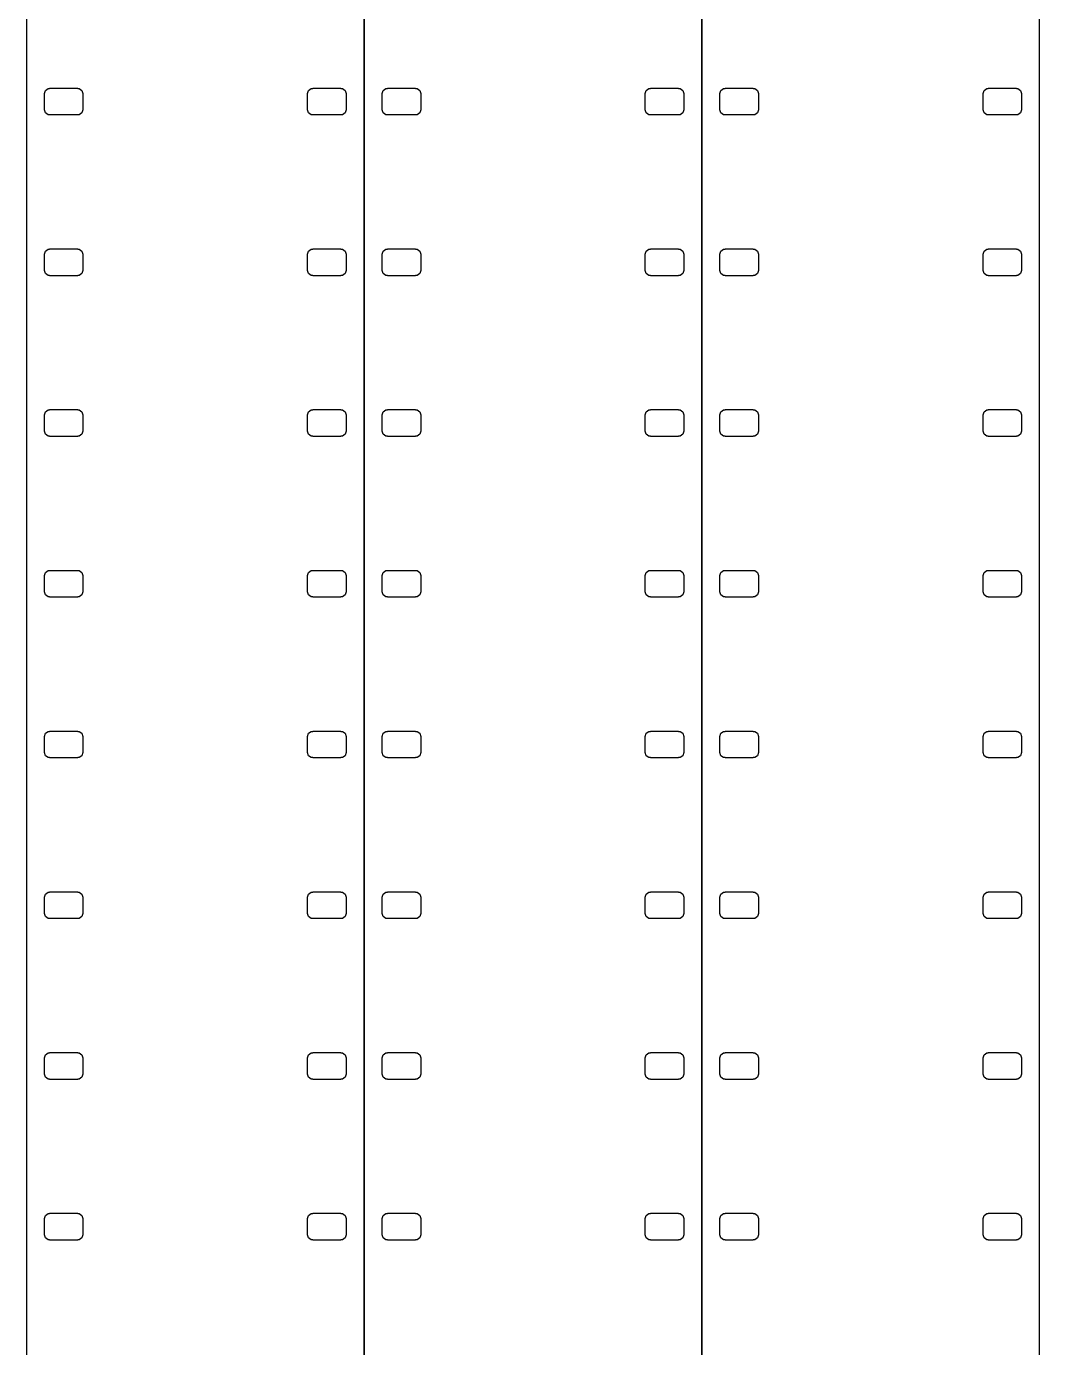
# Model space of a CAD drawing. Header units: metres. Extents: x -8 to 184, y -125 to 125.
# Drawn here: x -8 to 40, y -62.6 to 0 of the extents above; entities that cross this region are included whole.
import ezdxf

# ---------------------------------------------------------------- set-up
doc = ezdxf.new("R2010")
doc.units = ezdxf.units.M

msp = doc.modelspace()

# ---------------------------------------------------------------- linework, layer by layer
for p, q in [((-8, 125.482), (-8, -125.482)), ((8, -125.482), (8, 125.482)), ((8.00999, 125.482), (8.00999, -125.482)), ((24.01, -125.482), (24.01, 125.482)), ((24.02, 125.482), (24.02, -125.482)), ((40.02, -125.482), (40.02, 125.482)), ((-7.14999, -3.17749), (-7.10225, -3.03055)), ((-7.10225, -3.03055), (-6.97725, -2.93973)), ((-6.97725, -2.93973), (-6.89999, -2.93973)), ((-6.89999, -2.93973), (-6.89999, -2.92749)), ((-6.89999, -2.92749), (-5.571, -2.92749)), ((-5.571, -2.92749), (-5.571, -2.93973)), ((-5.571, -2.93973), (-5.49374, -2.93973)), ((-5.49374, -2.93973), (-5.36874, -3.03055)), ((-5.36874, -3.03055), (-5.321, -3.17749)), ((5.321, -3.17749), (5.36874, -3.03055)), ((5.36874, -3.03055), (5.49374, -2.93973)), ((5.49374, -2.93973), (5.571, -2.93973)), ((5.571, -2.93973), (5.571, -2.92749)), ((5.571, -2.92749), (6.89999, -2.92749)), ((6.89999, -2.92749), (6.89999, -2.93973)), ((6.89999, -2.93973), (6.97725, -2.93973)), ((6.97725, -2.93973), (7.10225, -3.03055)), ((7.10225, -3.03055), (7.14999, -3.17749)), ((8.86, -3.17749), (8.90775, -3.03055)), ((8.90775, -3.03055), (9.03275, -2.93973)), ((9.03275, -2.93973), (9.11, -2.93973)), ((9.11, -2.93973), (9.11, -2.92749)), ((9.11, -2.92749), (10.439, -2.92749)), ((10.439, -2.92749), (10.439, -2.93973)), ((10.439, -2.93973), (10.5163, -2.93973)), ((10.5163, -2.93973), (10.6413, -3.03055)), ((10.6413, -3.03055), (10.689, -3.17749)), ((21.331, -3.17749), (21.3787, -3.03055)), ((21.3787, -3.03055), (21.5037, -2.93973)), ((21.5037, -2.93973), (21.581, -2.93973)), ((21.581, -2.93973), (21.581, -2.92749)), ((21.581, -2.92749), (22.91, -2.92749)), ((22.91, -2.92749), (22.91, -2.93973)), ((22.91, -2.93973), (22.9872, -2.93973)), ((22.9872, -2.93973), (23.1122, -3.03055)), ((23.1122, -3.03055), (23.16, -3.17749)), ((24.87, -3.17749), (24.9177, -3.03055)), ((24.9177, -3.03055), (25.0427, -2.93973)), ((25.0427, -2.93973), (25.12, -2.93973)), ((25.12, -2.93973), (25.12, -2.92749)), ((25.12, -2.92749), (26.449, -2.92749)), ((26.449, -2.92749), (26.449, -2.93973)), ((26.449, -2.93973), (26.5262, -2.93973)), ((26.5262, -2.93973), (26.6512, -3.03055)), ((26.6512, -3.03055), (26.699, -3.17749)), ((37.341, -3.17749), (37.3887, -3.03055)), ((37.3887, -3.03055), (37.5137, -2.93973)), ((37.5137, -2.93973), (37.591, -2.93973)), ((37.591, -2.93973), (37.591, -2.92749)), ((37.591, -2.92749), (38.92, -2.92749)), ((38.92, -2.92749), (38.92, -2.93973)), ((38.92, -2.93973), (38.9973, -2.93973)), ((38.9973, -2.93973), (39.1223, -3.03055)), ((39.1223, -3.03055), (39.17, -3.17749)), ((-7.14999, -3.94749), (-7.14999, -3.17749)), ((-5.321, -3.17749), (-5.321, -3.94749)), ((5.321, -3.94749), (5.321, -3.17749)), ((7.14999, -3.17749), (7.14999, -3.94749)), ((8.86, -3.94749), (8.86, -3.17749)), ((10.689, -3.17749), (10.689, -3.94749)), ((21.331, -3.94749), (21.331, -3.17749)), ((23.16, -3.17749), (23.16, -3.94749)), ((24.87, -3.94749), (24.87, -3.17749)), ((26.699, -3.17749), (26.699, -3.94749)), ((37.341, -3.94749), (37.341, -3.17749)), ((39.17, -3.17749), (39.17, -3.94749)), ((-7.10225, -4.09444), (-7.14999, -3.94749)), ((-6.97725, -4.18526), (-7.10225, -4.09444)), ((-6.89999, -4.18526), (-6.97725, -4.18526)), ((-6.89999, -4.19749), (-6.89999, -4.18526)), ((-5.571, -4.19749), (-6.89999, -4.19749)), ((-5.571, -4.18526), (-5.571, -4.19749)), ((-5.49374, -4.18526), (-5.571, -4.18526)), ((-5.36874, -4.09444), (-5.49374, -4.18526)), ((-5.321, -3.94749), (-5.36874, -4.09444)), ((5.36874, -4.09444), (5.321, -3.94749)), ((5.49374, -4.18526), (5.36874, -4.09444)), ((5.571, -4.18526), (5.49374, -4.18526)), ((5.571, -4.19749), (5.571, -4.18526)), ((6.89999, -4.19749), (5.571, -4.19749)), ((6.97725, -4.18526), (6.89999, -4.18526)), ((6.89999, -4.18526), (6.89999, -4.19749)), ((7.10225, -4.09444), (6.97725, -4.18526)), ((7.14999, -3.94749), (7.10225, -4.09444)), ((8.90775, -4.09444), (8.86, -3.94749)), ((9.03275, -4.18526), (8.90775, -4.09444)), ((9.11, -4.18526), (9.03275, -4.18526)), ((9.11, -4.19749), (9.11, -4.18526)), ((10.439, -4.19749), (9.11, -4.19749)), ((10.5163, -4.18526), (10.439, -4.18526)), ((10.439, -4.18526), (10.439, -4.19749)), ((10.6413, -4.09444), (10.5163, -4.18526)), ((10.689, -3.94749), (10.6413, -4.09444)), ((21.3787, -4.09444), (21.331, -3.94749)), ((21.5037, -4.18526), (21.3787, -4.09444)), ((21.581, -4.18526), (21.5037, -4.18526)), ((21.581, -4.19749), (21.581, -4.18526)), ((22.91, -4.19749), (21.581, -4.19749)), ((22.9872, -4.18526), (22.91, -4.18526)), ((22.91, -4.18526), (22.91, -4.19749)), ((23.1122, -4.09444), (22.9872, -4.18526)), ((23.16, -3.94749), (23.1122, -4.09444)), ((24.9177, -4.09444), (24.87, -3.94749)), ((25.0427, -4.18526), (24.9177, -4.09444)), ((25.12, -4.18526), (25.0427, -4.18526)), ((25.12, -4.19749), (25.12, -4.18526)), ((26.449, -4.19749), (25.12, -4.19749)), ((26.5262, -4.18526), (26.449, -4.18526)), ((26.449, -4.18526), (26.449, -4.19749)), ((26.6512, -4.09444), (26.5262, -4.18526)), ((26.699, -3.94749), (26.6512, -4.09444)), ((37.3887, -4.09444), (37.341, -3.94749)), ((37.5137, -4.18526), (37.3887, -4.09444)), ((37.591, -4.18526), (37.5137, -4.18526)), ((37.591, -4.19749), (37.591, -4.18526)), ((38.92, -4.19749), (37.591, -4.19749)), ((38.9973, -4.18526), (38.92, -4.18526)), ((38.92, -4.18526), (38.92, -4.19749)), ((39.1223, -4.09444), (38.9973, -4.18526)), ((39.17, -3.94749), (39.1223, -4.09444)), ((-7.10225, -10.6505), (-6.97725, -10.5597)), ((-6.97725, -10.5597), (-6.89999, -10.5597)), ((-6.89999, -10.5597), (-6.89999, -10.5475)), ((-6.89999, -10.5475), (-5.571, -10.5475)), ((-5.571, -10.5475), (-5.571, -10.5597)), ((-5.571, -10.5597), (-5.49374, -10.5597)), ((-5.49374, -10.5597), (-5.36874, -10.6505)), ((5.36874, -10.6505), (5.49374, -10.5597)), ((5.49374, -10.5597), (5.571, -10.5597)), ((5.571, -10.5597), (5.571, -10.5475)), ((5.571, -10.5475), (6.89999, -10.5475)), ((6.89999, -10.5475), (6.89999, -10.5597)), ((6.89999, -10.5597), (6.97725, -10.5597)), ((6.97725, -10.5597), (7.10225, -10.6505)), ((8.90775, -10.6505), (9.03275, -10.5597)), ((9.03275, -10.5597), (9.11, -10.5597)), ((9.11, -10.5597), (9.11, -10.5475)), ((9.11, -10.5475), (10.439, -10.5475)), ((10.439, -10.5475), (10.439, -10.5597)), ((10.439, -10.5597), (10.5163, -10.5597)), ((10.5163, -10.5597), (10.6413, -10.6505)), ((21.3787, -10.6505), (21.5037, -10.5597)), ((21.5037, -10.5597), (21.581, -10.5597)), ((21.581, -10.5597), (21.581, -10.5475)), ((21.581, -10.5475), (22.91, -10.5475)), ((22.91, -10.5475), (22.91, -10.5597)), ((22.91, -10.5597), (22.9872, -10.5597)), ((22.9872, -10.5597), (23.1122, -10.6505)), ((24.9177, -10.6505), (25.0427, -10.5597)), ((25.0427, -10.5597), (25.12, -10.5597)), ((25.12, -10.5597), (25.12, -10.5475)), ((25.12, -10.5475), (26.449, -10.5475)), ((26.449, -10.5475), (26.449, -10.5597)), ((26.449, -10.5597), (26.5262, -10.5597)), ((26.5262, -10.5597), (26.6512, -10.6505)), ((37.3887, -10.6505), (37.5137, -10.5597)), ((37.5137, -10.5597), (37.591, -10.5597)), ((37.591, -10.5597), (37.591, -10.5475)), ((37.591, -10.5475), (38.92, -10.5475)), ((38.92, -10.5475), (38.92, -10.5597)), ((38.92, -10.5597), (38.9973, -10.5597)), ((38.9973, -10.5597), (39.1223, -10.6505)), ((-7.14999, -10.7975), (-7.10225, -10.6505)), ((-7.14999, -11.5675), (-7.14999, -10.7975)), ((-5.36874, -10.6505), (-5.321, -10.7975)), ((-5.321, -10.7975), (-5.321, -11.5675)), ((5.321, -10.7975), (5.36874, -10.6505)), ((5.321, -11.5675), (5.321, -10.7975)), ((7.10225, -10.6505), (7.14999, -10.7975)), ((7.14999, -10.7975), (7.14999, -11.5675)), ((8.86, -10.7975), (8.90775, -10.6505)), ((8.86, -11.5675), (8.86, -10.7975)), ((10.6413, -10.6505), (10.689, -10.7975)), ((10.689, -10.7975), (10.689, -11.5675)), ((21.331, -10.7975), (21.3787, -10.6505)), ((21.331, -11.5675), (21.331, -10.7975)), ((23.1122, -10.6505), (23.16, -10.7975)), ((23.16, -10.7975), (23.16, -11.5675)), ((24.87, -10.7975), (24.9177, -10.6505)), ((24.87, -11.5675), (24.87, -10.7975)), ((26.6512, -10.6505), (26.699, -10.7975)), ((26.699, -10.7975), (26.699, -11.5675)), ((37.341, -10.7975), (37.3887, -10.6505)), ((37.341, -11.5675), (37.341, -10.7975)), ((39.1223, -10.6505), (39.17, -10.7975)), ((39.17, -10.7975), (39.17, -11.5675)), ((-7.10225, -11.7144), (-7.14999, -11.5675)), ((-6.97725, -11.8053), (-7.10225, -11.7144)), ((-6.89999, -11.8053), (-6.97725, -11.8053)), ((-6.89999, -11.8175), (-6.89999, -11.8053)), ((-5.571, -11.8175), (-6.89999, -11.8175)), ((-5.571, -11.8053), (-5.571, -11.8175)), ((-5.49374, -11.8053), (-5.571, -11.8053)), ((-5.36874, -11.7144), (-5.49374, -11.8053)), ((-5.321, -11.5675), (-5.36874, -11.7144)), ((5.36874, -11.7144), (5.321, -11.5675)), ((5.49374, -11.8053), (5.36874, -11.7144)), ((5.571, -11.8053), (5.49374, -11.8053)), ((5.571, -11.8175), (5.571, -11.8053)), ((6.89999, -11.8175), (5.571, -11.8175)), ((6.97725, -11.8053), (6.89999, -11.8053)), ((6.89999, -11.8053), (6.89999, -11.8175)), ((7.10225, -11.7144), (6.97725, -11.8053)), ((7.14999, -11.5675), (7.10225, -11.7144)), ((8.90775, -11.7144), (8.86, -11.5675)), ((9.03275, -11.8053), (8.90775, -11.7144)), ((9.11, -11.8053), (9.03275, -11.8053)), ((9.11, -11.8175), (9.11, -11.8053)), ((10.439, -11.8175), (9.11, -11.8175)), ((10.5163, -11.8053), (10.439, -11.8053)), ((10.439, -11.8053), (10.439, -11.8175)), ((10.6413, -11.7144), (10.5163, -11.8053)), ((10.689, -11.5675), (10.6413, -11.7144)), ((21.3787, -11.7144), (21.331, -11.5675)), ((21.5037, -11.8053), (21.3787, -11.7144)), ((21.581, -11.8053), (21.5037, -11.8053)), ((21.581, -11.8175), (21.581, -11.8053)), ((22.91, -11.8175), (21.581, -11.8175)), ((22.9872, -11.8053), (22.91, -11.8053)), ((22.91, -11.8053), (22.91, -11.8175)), ((23.1122, -11.7144), (22.9872, -11.8053)), ((23.16, -11.5675), (23.1122, -11.7144)), ((24.9177, -11.7144), (24.87, -11.5675)), ((25.0427, -11.8053), (24.9177, -11.7144)), ((25.12, -11.8053), (25.0427, -11.8053)), ((25.12, -11.8175), (25.12, -11.8053)), ((26.449, -11.8175), (25.12, -11.8175)), ((26.5262, -11.8053), (26.449, -11.8053)), ((26.449, -11.8053), (26.449, -11.8175)), ((26.6512, -11.7144), (26.5262, -11.8053)), ((26.699, -11.5675), (26.6512, -11.7144)), ((37.3887, -11.7144), (37.341, -11.5675)), ((37.5137, -11.8053), (37.3887, -11.7144)), ((37.591, -11.8053), (37.5137, -11.8053)), ((37.591, -11.8175), (37.591, -11.8053)), ((38.92, -11.8175), (37.591, -11.8175)), ((38.9973, -11.8053), (38.92, -11.8053)), ((38.92, -11.8053), (38.92, -11.8175)), ((39.1223, -11.7144), (38.9973, -11.8053)), ((39.17, -11.5675), (39.1223, -11.7144)), ((-7.14999, -18.4175), (-7.10225, -18.2706)), ((-7.14999, -19.1875), (-7.14999, -18.4175)), ((-7.10225, -18.2706), (-6.97725, -18.1797)), ((-6.97725, -18.1797), (-6.89999, -18.1797)), ((-6.89999, -18.1797), (-6.89999, -18.1675)), ((-6.89999, -18.1675), (-5.571, -18.1675)), ((-5.571, -18.1675), (-5.571, -18.1797)), ((-5.571, -18.1797), (-5.49374, -18.1797)), ((-5.49374, -18.1797), (-5.36874, -18.2706)), ((-5.36874, -18.2706), (-5.321, -18.4175)), ((-5.321, -18.4175), (-5.321, -19.1875)), ((5.321, -18.4175), (5.36874, -18.2706)), ((5.321, -19.1875), (5.321, -18.4175)), ((5.36874, -18.2706), (5.49374, -18.1797)), ((5.49374, -18.1797), (5.571, -18.1797)), ((5.571, -18.1797), (5.571, -18.1675)), ((5.571, -18.1675), (6.89999, -18.1675)), ((6.89999, -18.1675), (6.89999, -18.1797)), ((6.89999, -18.1797), (6.97725, -18.1797)), ((6.97725, -18.1797), (7.10225, -18.2706)), ((7.10225, -18.2706), (7.14999, -18.4175)), ((7.14999, -18.4175), (7.14999, -19.1875)), ((8.86, -18.4175), (8.90775, -18.2706)), ((8.86, -19.1875), (8.86, -18.4175)), ((8.90775, -18.2706), (9.03275, -18.1797)), ((9.03275, -18.1797), (9.11, -18.1797)), ((9.11, -18.1797), (9.11, -18.1675)), ((9.11, -18.1675), (10.439, -18.1675)), ((10.439, -18.1675), (10.439, -18.1797)), ((10.439, -18.1797), (10.5163, -18.1797)), ((10.5163, -18.1797), (10.6413, -18.2706)), ((10.6413, -18.2706), (10.689, -18.4175)), ((10.689, -18.4175), (10.689, -19.1875)), ((21.331, -18.4175), (21.3787, -18.2706)), ((21.331, -19.1875), (21.331, -18.4175)), ((21.3787, -18.2706), (21.5037, -18.1797)), ((21.5037, -18.1797), (21.581, -18.1797)), ((21.581, -18.1797), (21.581, -18.1675)), ((21.581, -18.1675), (22.91, -18.1675)), ((22.91, -18.1675), (22.91, -18.1797)), ((22.91, -18.1797), (22.9872, -18.1797)), ((22.9872, -18.1797), (23.1122, -18.2706)), ((23.1122, -18.2706), (23.16, -18.4175)), ((23.16, -18.4175), (23.16, -19.1875)), ((24.87, -18.4175), (24.9177, -18.2706)), ((24.87, -19.1875), (24.87, -18.4175)), ((24.9177, -18.2706), (25.0427, -18.1797)), ((25.0427, -18.1797), (25.12, -18.1797)), ((25.12, -18.1797), (25.12, -18.1675)), ((25.12, -18.1675), (26.449, -18.1675)), ((26.449, -18.1675), (26.449, -18.1797)), ((26.449, -18.1797), (26.5262, -18.1797)), ((26.5262, -18.1797), (26.6512, -18.2706)), ((26.6512, -18.2706), (26.699, -18.4175)), ((26.699, -18.4175), (26.699, -19.1875)), ((37.341, -18.4175), (37.3887, -18.2706)), ((37.341, -19.1875), (37.341, -18.4175)), ((37.3887, -18.2706), (37.5137, -18.1797)), ((37.5137, -18.1797), (37.591, -18.1797)), ((37.591, -18.1797), (37.591, -18.1675)), ((37.591, -18.1675), (38.92, -18.1675)), ((38.92, -18.1675), (38.92, -18.1797)), ((38.92, -18.1797), (38.9973, -18.1797)), ((38.9973, -18.1797), (39.1223, -18.2706)), ((39.1223, -18.2706), (39.17, -18.4175)), ((39.17, -18.4175), (39.17, -19.1875)), ((-7.10225, -19.3344), (-7.14999, -19.1875)), ((-6.97725, -19.4253), (-7.10225, -19.3344)), ((-5.36874, -19.3344), (-5.49374, -19.4253)), ((-5.321, -19.1875), (-5.36874, -19.3344)), ((5.36874, -19.3344), (5.321, -19.1875)), ((5.49374, -19.4253), (5.36874, -19.3344)), ((7.10225, -19.3344), (6.97725, -19.4253)), ((7.14999, -19.1875), (7.10225, -19.3344)), ((8.90775, -19.3344), (8.86, -19.1875)), ((9.03275, -19.4253), (8.90775, -19.3344)), ((10.6413, -19.3344), (10.5163, -19.4253)), ((10.689, -19.1875), (10.6413, -19.3344)), ((21.3787, -19.3344), (21.331, -19.1875)), ((21.5037, -19.4253), (21.3787, -19.3344)), ((23.1122, -19.3344), (22.9872, -19.4253)), ((23.16, -19.1875), (23.1122, -19.3344)), ((24.9177, -19.3344), (24.87, -19.1875)), ((25.0427, -19.4253), (24.9177, -19.3344)), ((26.6512, -19.3344), (26.5262, -19.4253)), ((26.699, -19.1875), (26.6512, -19.3344)), ((37.3887, -19.3344), (37.341, -19.1875)), ((37.5137, -19.4253), (37.3887, -19.3344)), ((39.1223, -19.3344), (38.9973, -19.4253)), ((39.17, -19.1875), (39.1223, -19.3344)), ((-6.89999, -19.4253), (-6.97725, -19.4253)), ((-6.89999, -19.4375), (-6.89999, -19.4253)), ((-5.571, -19.4375), (-6.89999, -19.4375)), ((-5.49374, -19.4253), (-5.571, -19.4253)), ((-5.571, -19.4253), (-5.571, -19.4375)), ((5.571, -19.4253), (5.49374, -19.4253)), ((5.571, -19.4375), (5.571, -19.4253)), ((6.89999, -19.4375), (5.571, -19.4375)), ((6.97725, -19.4253), (6.89999, -19.4253)), ((6.89999, -19.4253), (6.89999, -19.4375)), ((9.11, -19.4253), (9.03275, -19.4253)), ((9.11, -19.4375), (9.11, -19.4253)), ((10.439, -19.4375), (9.11, -19.4375)), ((10.5163, -19.4253), (10.439, -19.4253)), ((10.439, -19.4253), (10.439, -19.4375)), ((21.581, -19.4253), (21.5037, -19.4253)), ((21.581, -19.4375), (21.581, -19.4253)), ((22.91, -19.4375), (21.581, -19.4375)), ((22.9872, -19.4253), (22.91, -19.4253)), ((22.91, -19.4253), (22.91, -19.4375)), ((25.12, -19.4253), (25.0427, -19.4253)), ((25.12, -19.4375), (25.12, -19.4253)), ((26.449, -19.4375), (25.12, -19.4375)), ((26.5262, -19.4253), (26.449, -19.4253)), ((26.449, -19.4253), (26.449, -19.4375)), ((37.591, -19.4253), (37.5137, -19.4253)), ((37.591, -19.4375), (37.591, -19.4253)), ((38.92, -19.4375), (37.591, -19.4375)), ((38.9973, -19.4253), (38.92, -19.4253)), ((38.92, -19.4253), (38.92, -19.4375)), ((-7.14999, -26.0375), (-7.10225, -25.8905)), ((-7.14999, -26.8075), (-7.14999, -26.0375)), ((-7.10225, -25.8905), (-6.97725, -25.7997)), ((-6.97725, -25.7997), (-6.89999, -25.7997)), ((-6.89999, -25.7997), (-6.89999, -25.7875)), ((-6.89999, -25.7875), (-5.571, -25.7875)), ((-5.571, -25.7875), (-5.571, -25.7997)), ((-5.571, -25.7997), (-5.49374, -25.7997)), ((-5.49374, -25.7997), (-5.36874, -25.8905)), ((-5.36874, -25.8905), (-5.321, -26.0375)), ((-5.321, -26.0375), (-5.321, -26.8075)), ((5.321, -26.0375), (5.36874, -25.8905)), ((5.321, -26.8075), (5.321, -26.0375)), ((5.36874, -25.8905), (5.49374, -25.7997)), ((5.49374, -25.7997), (5.571, -25.7997)), ((5.571, -25.7997), (5.571, -25.7875)), ((5.571, -25.7875), (6.89999, -25.7875)), ((6.89999, -25.7875), (6.89999, -25.7997)), ((6.89999, -25.7997), (6.97725, -25.7997)), ((6.97725, -25.7997), (7.10225, -25.8905)), ((7.10225, -25.8905), (7.14999, -26.0375)), ((7.14999, -26.0375), (7.14999, -26.8075)), ((8.86, -26.0375), (8.90775, -25.8905)), ((8.86, -26.8075), (8.86, -26.0375)), ((8.90775, -25.8905), (9.03275, -25.7997)), ((9.03275, -25.7997), (9.11, -25.7997)), ((9.11, -25.7997), (9.11, -25.7875)), ((9.11, -25.7875), (10.439, -25.7875)), ((10.439, -25.7875), (10.439, -25.7997)), ((10.439, -25.7997), (10.5163, -25.7997)), ((10.5163, -25.7997), (10.6413, -25.8905)), ((10.6413, -25.8905), (10.689, -26.0375)), ((10.689, -26.0375), (10.689, -26.8075)), ((21.331, -26.0375), (21.3787, -25.8905)), ((21.331, -26.8075), (21.331, -26.0375)), ((21.3787, -25.8905), (21.5037, -25.7997)), ((21.5037, -25.7997), (21.581, -25.7997)), ((21.581, -25.7997), (21.581, -25.7875)), ((21.581, -25.7875), (22.91, -25.7875)), ((22.91, -25.7875), (22.91, -25.7997)), ((22.91, -25.7997), (22.9872, -25.7997)), ((22.9872, -25.7997), (23.1122, -25.8905)), ((23.1122, -25.8905), (23.16, -26.0375)), ((23.16, -26.0375), (23.16, -26.8075)), ((24.87, -26.0375), (24.9177, -25.8905)), ((24.87, -26.8075), (24.87, -26.0375)), ((24.9177, -25.8905), (25.0427, -25.7997)), ((25.0427, -25.7997), (25.12, -25.7997)), ((25.12, -25.7997), (25.12, -25.7875)), ((25.12, -25.7875), (26.449, -25.7875)), ((26.449, -25.7875), (26.449, -25.7997)), ((26.449, -25.7997), (26.5262, -25.7997)), ((26.5262, -25.7997), (26.6512, -25.8905)), ((26.6512, -25.8905), (26.699, -26.0375)), ((26.699, -26.0375), (26.699, -26.8075)), ((37.341, -26.0375), (37.3887, -25.8905)), ((37.341, -26.8075), (37.341, -26.0375)), ((37.3887, -25.8905), (37.5137, -25.7997)), ((37.5137, -25.7997), (37.591, -25.7997)), ((37.591, -25.7997), (37.591, -25.7875)), ((37.591, -25.7875), (38.92, -25.7875)), ((38.92, -25.7875), (38.92, -25.7997)), ((38.92, -25.7997), (38.9973, -25.7997)), ((38.9973, -25.7997), (39.1223, -25.8905)), ((39.1223, -25.8905), (39.17, -26.0375)), ((39.17, -26.0375), (39.17, -26.8075)), ((-7.10225, -26.9544), (-7.14999, -26.8075)), ((-5.321, -26.8075), (-5.36874, -26.9544)), ((5.36874, -26.9544), (5.321, -26.8075)), ((7.14999, -26.8075), (7.10225, -26.9544)), ((8.90775, -26.9544), (8.86, -26.8075)), ((10.689, -26.8075), (10.6413, -26.9544)), ((21.3787, -26.9544), (21.331, -26.8075)), ((23.16, -26.8075), (23.1122, -26.9544)), ((24.9177, -26.9544), (24.87, -26.8075)), ((26.699, -26.8075), (26.6512, -26.9544)), ((37.3887, -26.9544), (37.341, -26.8075)), ((39.17, -26.8075), (39.1223, -26.9544)), ((-6.97725, -27.0453), (-7.10225, -26.9544)), ((-6.89999, -27.0453), (-6.97725, -27.0453)), ((-6.89999, -27.0575), (-6.89999, -27.0453)), ((-5.571, -27.0575), (-6.89999, -27.0575)), ((-5.49374, -27.0453), (-5.571, -27.0453)), ((-5.571, -27.0453), (-5.571, -27.0575)), ((-5.36874, -26.9544), (-5.49374, -27.0453)), ((5.49374, -27.0453), (5.36874, -26.9544)), ((5.571, -27.0453), (5.49374, -27.0453)), ((5.571, -27.0575), (5.571, -27.0453)), ((6.89999, -27.0575), (5.571, -27.0575)), ((6.97725, -27.0453), (6.89999, -27.0453)), ((6.89999, -27.0453), (6.89999, -27.0575)), ((7.10225, -26.9544), (6.97725, -27.0453)), ((9.03275, -27.0453), (8.90775, -26.9544)), ((9.11, -27.0453), (9.03275, -27.0453)), ((9.11, -27.0575), (9.11, -27.0453)), ((10.439, -27.0575), (9.11, -27.0575)), ((10.5163, -27.0453), (10.439, -27.0453)), ((10.439, -27.0453), (10.439, -27.0575)), ((10.6413, -26.9544), (10.5163, -27.0453)), ((21.5037, -27.0453), (21.3787, -26.9544)), ((21.581, -27.0453), (21.5037, -27.0453)), ((21.581, -27.0575), (21.581, -27.0453)), ((22.91, -27.0575), (21.581, -27.0575)), ((22.9872, -27.0453), (22.91, -27.0453)), ((22.91, -27.0453), (22.91, -27.0575)), ((23.1122, -26.9544), (22.9872, -27.0453)), ((25.0427, -27.0453), (24.9177, -26.9544)), ((25.12, -27.0453), (25.0427, -27.0453)), ((25.12, -27.0575), (25.12, -27.0453)), ((26.449, -27.0575), (25.12, -27.0575)), ((26.5262, -27.0453), (26.449, -27.0453)), ((26.449, -27.0453), (26.449, -27.0575)), ((26.6512, -26.9544), (26.5262, -27.0453)), ((37.5137, -27.0453), (37.3887, -26.9544)), ((37.591, -27.0453), (37.5137, -27.0453)), ((37.591, -27.0575), (37.591, -27.0453)), ((38.92, -27.0575), (37.591, -27.0575)), ((38.9973, -27.0453), (38.92, -27.0453)), ((38.92, -27.0453), (38.92, -27.0575)), ((39.1223, -26.9544), (38.9973, -27.0453)), ((-7.14999, -33.6575), (-7.10225, -33.5105)), ((-7.14999, -34.4275), (-7.14999, -33.6575)), ((-7.10225, -33.5105), (-6.97725, -33.4197)), ((-6.97725, -33.4197), (-6.89999, -33.4197)), ((-6.89999, -33.4197), (-6.89999, -33.4075)), ((-6.89999, -33.4075), (-5.571, -33.4075)), ((-5.571, -33.4075), (-5.571, -33.4197)), ((-5.571, -33.4197), (-5.49374, -33.4197)), ((-5.49374, -33.4197), (-5.36874, -33.5105)), ((-5.36874, -33.5105), (-5.321, -33.6575)), ((-5.321, -33.6575), (-5.321, -34.4275)), ((5.321, -33.6575), (5.36874, -33.5105)), ((5.321, -34.4275), (5.321, -33.6575)), ((5.36874, -33.5105), (5.49374, -33.4197)), ((5.49374, -33.4197), (5.571, -33.4197)), ((5.571, -33.4197), (5.571, -33.4075)), ((5.571, -33.4075), (6.89999, -33.4075)), ((6.89999, -33.4075), (6.89999, -33.4197)), ((6.89999, -33.4197), (6.97725, -33.4197)), ((6.97725, -33.4197), (7.10225, -33.5105)), ((7.10225, -33.5105), (7.14999, -33.6575)), ((7.14999, -33.6575), (7.14999, -34.4275)), ((8.86, -33.6575), (8.90775, -33.5105)), ((8.86, -34.4275), (8.86, -33.6575)), ((8.90775, -33.5105), (9.03275, -33.4197)), ((9.03275, -33.4197), (9.11, -33.4197)), ((9.11, -33.4197), (9.11, -33.4075)), ((9.11, -33.4075), (10.439, -33.4075)), ((10.439, -33.4075), (10.439, -33.4197)), ((10.439, -33.4197), (10.5163, -33.4197)), ((10.5163, -33.4197), (10.6413, -33.5105)), ((10.6413, -33.5105), (10.689, -33.6575)), ((10.689, -33.6575), (10.689, -34.4275)), ((21.331, -33.6575), (21.3787, -33.5105)), ((21.331, -34.4275), (21.331, -33.6575)), ((21.3787, -33.5105), (21.5037, -33.4197)), ((21.5037, -33.4197), (21.581, -33.4197)), ((21.581, -33.4197), (21.581, -33.4075)), ((21.581, -33.4075), (22.91, -33.4075)), ((22.91, -33.4075), (22.91, -33.4197)), ((22.91, -33.4197), (22.9872, -33.4197)), ((22.9872, -33.4197), (23.1122, -33.5105)), ((23.1122, -33.5105), (23.16, -33.6575)), ((23.16, -33.6575), (23.16, -34.4275)), ((24.87, -33.6575), (24.9177, -33.5105)), ((24.87, -34.4275), (24.87, -33.6575)), ((24.9177, -33.5105), (25.0427, -33.4197)), ((25.0427, -33.4197), (25.12, -33.4197)), ((25.12, -33.4197), (25.12, -33.4075)), ((25.12, -33.4075), (26.449, -33.4075)), ((26.449, -33.4075), (26.449, -33.4197)), ((26.449, -33.4197), (26.5262, -33.4197)), ((26.5262, -33.4197), (26.6512, -33.5105)), ((26.6512, -33.5105), (26.699, -33.6575)), ((26.699, -33.6575), (26.699, -34.4275)), ((37.341, -33.6575), (37.3887, -33.5105)), ((37.341, -34.4275), (37.341, -33.6575)), ((37.3887, -33.5105), (37.5137, -33.4197)), ((37.5137, -33.4197), (37.591, -33.4197)), ((37.591, -33.4197), (37.591, -33.4075)), ((37.591, -33.4075), (38.92, -33.4075)), ((38.92, -33.4075), (38.92, -33.4197)), ((38.92, -33.4197), (38.9973, -33.4197)), ((38.9973, -33.4197), (39.1223, -33.5105)), ((39.1223, -33.5105), (39.17, -33.6575)), ((39.17, -33.6575), (39.17, -34.4275)), ((-7.10225, -34.5744), (-7.14999, -34.4275)), ((-5.321, -34.4275), (-5.36874, -34.5744)), ((5.36874, -34.5744), (5.321, -34.4275)), ((7.14999, -34.4275), (7.10225, -34.5744)), ((8.90775, -34.5744), (8.86, -34.4275)), ((10.689, -34.4275), (10.6413, -34.5744)), ((21.3787, -34.5744), (21.331, -34.4275)), ((23.16, -34.4275), (23.1122, -34.5744)), ((24.9177, -34.5744), (24.87, -34.4275)), ((26.699, -34.4275), (26.6512, -34.5744)), ((37.3887, -34.5744), (37.341, -34.4275)), ((39.17, -34.4275), (39.1223, -34.5744)), ((-6.97725, -34.6653), (-7.10225, -34.5744)), ((-6.89999, -34.6653), (-6.97725, -34.6653)), ((-6.89999, -34.6775), (-6.89999, -34.6653)), ((-5.571, -34.6775), (-6.89999, -34.6775)), ((-5.49374, -34.6653), (-5.571, -34.6653)), ((-5.571, -34.6653), (-5.571, -34.6775)), ((-5.36874, -34.5744), (-5.49374, -34.6653)), ((5.49374, -34.6653), (5.36874, -34.5744)), ((5.571, -34.6653), (5.49374, -34.6653)), ((5.571, -34.6775), (5.571, -34.6653)), ((6.89999, -34.6775), (5.571, -34.6775)), ((6.97725, -34.6653), (6.89999, -34.6653)), ((6.89999, -34.6653), (6.89999, -34.6775)), ((7.10225, -34.5744), (6.97725, -34.6653)), ((9.03275, -34.6653), (8.90775, -34.5744)), ((9.11, -34.6653), (9.03275, -34.6653)), ((9.11, -34.6775), (9.11, -34.6653)), ((10.439, -34.6775), (9.11, -34.6775)), ((10.5163, -34.6653), (10.439, -34.6653)), ((10.439, -34.6653), (10.439, -34.6775)), ((10.6413, -34.5744), (10.5163, -34.6653)), ((21.5037, -34.6653), (21.3787, -34.5744)), ((21.581, -34.6653), (21.5037, -34.6653)), ((21.581, -34.6775), (21.581, -34.6653)), ((22.91, -34.6775), (21.581, -34.6775)), ((22.9872, -34.6653), (22.91, -34.6653)), ((22.91, -34.6653), (22.91, -34.6775)), ((23.1122, -34.5744), (22.9872, -34.6653)), ((25.0427, -34.6653), (24.9177, -34.5744)), ((25.12, -34.6653), (25.0427, -34.6653)), ((25.12, -34.6775), (25.12, -34.6653)), ((26.449, -34.6775), (25.12, -34.6775)), ((26.5262, -34.6653), (26.449, -34.6653)), ((26.449, -34.6653), (26.449, -34.6775)), ((26.6512, -34.5744), (26.5262, -34.6653)), ((37.5137, -34.6653), (37.3887, -34.5744)), ((37.591, -34.6653), (37.5137, -34.6653)), ((37.591, -34.6775), (37.591, -34.6653)), ((38.92, -34.6775), (37.591, -34.6775)), ((38.9973, -34.6653), (38.92, -34.6653)), ((38.92, -34.6653), (38.92, -34.6775)), ((39.1223, -34.5744), (38.9973, -34.6653)), ((-7.14999, -41.2775), (-7.10225, -41.1306)), ((-7.14999, -42.0475), (-7.14999, -41.2775)), ((-7.10225, -41.1306), (-6.97725, -41.0397)), ((-6.97725, -41.0397), (-6.89999, -41.0397)), ((-6.89999, -41.0397), (-6.89999, -41.0275)), ((-6.89999, -41.0275), (-5.571, -41.0275)), ((-5.571, -41.0275), (-5.571, -41.0397)), ((-5.571, -41.0397), (-5.49374, -41.0397)), ((-5.49374, -41.0397), (-5.36874, -41.1306)), ((-5.36874, -41.1306), (-5.321, -41.2775)), ((-5.321, -41.2775), (-5.321, -42.0475)), ((5.321, -41.2775), (5.36874, -41.1306)), ((5.321, -42.0475), (5.321, -41.2775)), ((5.36874, -41.1306), (5.49374, -41.0397)), ((5.49374, -41.0397), (5.571, -41.0397)), ((5.571, -41.0397), (5.571, -41.0275)), ((5.571, -41.0275), (6.89999, -41.0275)), ((6.89999, -41.0275), (6.89999, -41.0397)), ((6.89999, -41.0397), (6.97725, -41.0397)), ((6.97725, -41.0397), (7.10225, -41.1306)), ((7.10225, -41.1306), (7.14999, -41.2775)), ((7.14999, -41.2775), (7.14999, -42.0475)), ((8.86, -41.2775), (8.90775, -41.1306)), ((8.86, -42.0475), (8.86, -41.2775)), ((8.90775, -41.1306), (9.03275, -41.0397)), ((9.03275, -41.0397), (9.11, -41.0397)), ((9.11, -41.0397), (9.11, -41.0275)), ((9.11, -41.0275), (10.439, -41.0275)), ((10.439, -41.0275), (10.439, -41.0397)), ((10.439, -41.0397), (10.5163, -41.0397)), ((10.5163, -41.0397), (10.6413, -41.1306)), ((10.6413, -41.1306), (10.689, -41.2775)), ((10.689, -41.2775), (10.689, -42.0475)), ((21.331, -41.2775), (21.3787, -41.1306)), ((21.331, -42.0475), (21.331, -41.2775)), ((21.3787, -41.1306), (21.5037, -41.0397)), ((21.5037, -41.0397), (21.581, -41.0397)), ((21.581, -41.0397), (21.581, -41.0275)), ((21.581, -41.0275), (22.91, -41.0275)), ((22.91, -41.0275), (22.91, -41.0397)), ((22.91, -41.0397), (22.9872, -41.0397)), ((22.9872, -41.0397), (23.1122, -41.1306)), ((23.1122, -41.1306), (23.16, -41.2775)), ((23.16, -41.2775), (23.16, -42.0475)), ((24.87, -41.2775), (24.9177, -41.1306)), ((24.87, -42.0475), (24.87, -41.2775)), ((24.9177, -41.1306), (25.0427, -41.0397)), ((25.0427, -41.0397), (25.12, -41.0397)), ((25.12, -41.0397), (25.12, -41.0275)), ((25.12, -41.0275), (26.449, -41.0275)), ((26.449, -41.0275), (26.449, -41.0397)), ((26.449, -41.0397), (26.5262, -41.0397)), ((26.5262, -41.0397), (26.6512, -41.1306)), ((26.6512, -41.1306), (26.699, -41.2775)), ((26.699, -41.2775), (26.699, -42.0475)), ((37.341, -41.2775), (37.3887, -41.1306)), ((37.341, -42.0475), (37.341, -41.2775)), ((37.3887, -41.1306), (37.5137, -41.0397)), ((37.5137, -41.0397), (37.591, -41.0397)), ((37.591, -41.0397), (37.591, -41.0275)), ((37.591, -41.0275), (38.92, -41.0275)), ((38.92, -41.0275), (38.92, -41.0397)), ((38.92, -41.0397), (38.9973, -41.0397)), ((38.9973, -41.0397), (39.1223, -41.1306)), ((39.1223, -41.1306), (39.17, -41.2775)), ((39.17, -41.2775), (39.17, -42.0475)), ((-7.10225, -42.1944), (-7.14999, -42.0475)), ((-6.97725, -42.2853), (-7.10225, -42.1944)), ((-6.89999, -42.2853), (-6.97725, -42.2853)), ((-6.89999, -42.2975), (-6.89999, -42.2853)), ((-5.571, -42.2975), (-6.89999, -42.2975)), ((-5.49374, -42.2853), (-5.571, -42.2853)), ((-5.571, -42.2853), (-5.571, -42.2975)), ((-5.36874, -42.1944), (-5.49374, -42.2853)), ((-5.321, -42.0475), (-5.36874, -42.1944)), ((5.36874, -42.1944), (5.321, -42.0475)), ((5.49374, -42.2853), (5.36874, -42.1944)), ((5.571, -42.2853), (5.49374, -42.2853)), ((5.571, -42.2975), (5.571, -42.2853)), ((6.89999, -42.2975), (5.571, -42.2975)), ((6.97725, -42.2853), (6.89999, -42.2853)), ((6.89999, -42.2853), (6.89999, -42.2975)), ((7.10225, -42.1944), (6.97725, -42.2853)), ((7.14999, -42.0475), (7.10225, -42.1944)), ((8.90775, -42.1944), (8.86, -42.0475)), ((9.03275, -42.2853), (8.90775, -42.1944)), ((9.11, -42.2853), (9.03275, -42.2853)), ((9.11, -42.2975), (9.11, -42.2853)), ((10.439, -42.2975), (9.11, -42.2975)), ((10.5163, -42.2853), (10.439, -42.2853)), ((10.439, -42.2853), (10.439, -42.2975)), ((10.6413, -42.1944), (10.5163, -42.2853)), ((10.689, -42.0475), (10.6413, -42.1944)), ((21.3787, -42.1944), (21.331, -42.0475)), ((21.5037, -42.2853), (21.3787, -42.1944)), ((21.581, -42.2853), (21.5037, -42.2853)), ((21.581, -42.2975), (21.581, -42.2853)), ((22.91, -42.2975), (21.581, -42.2975)), ((22.9872, -42.2853), (22.91, -42.2853)), ((22.91, -42.2853), (22.91, -42.2975)), ((23.1122, -42.1944), (22.9872, -42.2853)), ((23.16, -42.0475), (23.1122, -42.1944)), ((24.9177, -42.1944), (24.87, -42.0475)), ((25.0427, -42.2853), (24.9177, -42.1944)), ((25.12, -42.2853), (25.0427, -42.2853)), ((25.12, -42.2975), (25.12, -42.2853)), ((26.449, -42.2975), (25.12, -42.2975)), ((26.5262, -42.2853), (26.449, -42.2853)), ((26.449, -42.2853), (26.449, -42.2975)), ((26.6512, -42.1944), (26.5262, -42.2853)), ((26.699, -42.0475), (26.6512, -42.1944)), ((37.3887, -42.1944), (37.341, -42.0475)), ((37.5137, -42.2853), (37.3887, -42.1944)), ((37.591, -42.2853), (37.5137, -42.2853)), ((37.591, -42.2975), (37.591, -42.2853)), ((38.92, -42.2975), (37.591, -42.2975)), ((38.9973, -42.2853), (38.92, -42.2853)), ((38.92, -42.2853), (38.92, -42.2975)), ((39.1223, -42.1944), (38.9973, -42.2853)), ((39.17, -42.0475), (39.1223, -42.1944)), ((-7.14999, -48.8975), (-7.10225, -48.7505)), ((-7.10225, -48.7505), (-6.97725, -48.6597)), ((-6.97725, -48.6597), (-6.89999, -48.6597)), ((-6.89999, -48.6597), (-6.89999, -48.6475)), ((-6.89999, -48.6475), (-5.571, -48.6475)), ((-5.571, -48.6475), (-5.571, -48.6597)), ((-5.571, -48.6597), (-5.49374, -48.6597)), ((-5.49374, -48.6597), (-5.36874, -48.7505)), ((-5.36874, -48.7505), (-5.321, -48.8975)), ((5.321, -48.8975), (5.36874, -48.7505)), ((5.36874, -48.7505), (5.49374, -48.6597)), ((5.49374, -48.6597), (5.571, -48.6597)), ((5.571, -48.6597), (5.571, -48.6475)), ((5.571, -48.6475), (6.89999, -48.6475)), ((6.89999, -48.6475), (6.89999, -48.6597)), ((6.89999, -48.6597), (6.97725, -48.6597)), ((6.97725, -48.6597), (7.10225, -48.7505)), ((7.10225, -48.7505), (7.14999, -48.8975)), ((8.86, -48.8975), (8.90775, -48.7505)), ((8.90775, -48.7505), (9.03275, -48.6597)), ((9.03275, -48.6597), (9.11, -48.6597)), ((9.11, -48.6597), (9.11, -48.6475)), ((9.11, -48.6475), (10.439, -48.6475)), ((10.439, -48.6475), (10.439, -48.6597)), ((10.439, -48.6597), (10.5163, -48.6597)), ((10.5163, -48.6597), (10.6413, -48.7505)), ((10.6413, -48.7505), (10.689, -48.8975)), ((21.331, -48.8975), (21.3787, -48.7505)), ((21.3787, -48.7505), (21.5037, -48.6597)), ((21.5037, -48.6597), (21.581, -48.6597)), ((21.581, -48.6597), (21.581, -48.6475)), ((21.581, -48.6475), (22.91, -48.6475)), ((22.91, -48.6475), (22.91, -48.6597)), ((22.91, -48.6597), (22.9872, -48.6597)), ((22.9872, -48.6597), (23.1122, -48.7505)), ((23.1122, -48.7505), (23.16, -48.8975)), ((24.87, -48.8975), (24.9177, -48.7505)), ((24.9177, -48.7505), (25.0427, -48.6597)), ((25.0427, -48.6597), (25.12, -48.6597)), ((25.12, -48.6597), (25.12, -48.6475)), ((25.12, -48.6475), (26.449, -48.6475)), ((26.449, -48.6475), (26.449, -48.6597)), ((26.449, -48.6597), (26.5262, -48.6597)), ((26.5262, -48.6597), (26.6512, -48.7505)), ((26.6512, -48.7505), (26.699, -48.8975)), ((37.341, -48.8975), (37.3887, -48.7505)), ((37.3887, -48.7505), (37.5137, -48.6597)), ((37.5137, -48.6597), (37.591, -48.6597)), ((37.591, -48.6597), (37.591, -48.6475)), ((37.591, -48.6475), (38.92, -48.6475)), ((38.92, -48.6475), (38.92, -48.6597)), ((38.92, -48.6597), (38.9973, -48.6597)), ((38.9973, -48.6597), (39.1223, -48.7505)), ((39.1223, -48.7505), (39.17, -48.8975)), ((-7.14999, -49.6675), (-7.14999, -48.8975)), ((-5.321, -48.8975), (-5.321, -49.6675)), ((5.321, -49.6675), (5.321, -48.8975)), ((7.14999, -48.8975), (7.14999, -49.6675)), ((8.86, -49.6675), (8.86, -48.8975)), ((10.689, -48.8975), (10.689, -49.6675)), ((21.331, -49.6675), (21.331, -48.8975)), ((23.16, -48.8975), (23.16, -49.6675)), ((24.87, -49.6675), (24.87, -48.8975)), ((26.699, -48.8975), (26.699, -49.6675)), ((37.341, -49.6675), (37.341, -48.8975)), ((39.17, -48.8975), (39.17, -49.6675)), ((-7.10225, -49.8144), (-7.14999, -49.6675)), ((-6.97725, -49.9053), (-7.10225, -49.8144)), ((-6.89999, -49.9053), (-6.97725, -49.9053)), ((-6.89999, -49.9175), (-6.89999, -49.9053)), ((-5.571, -49.9175), (-6.89999, -49.9175)), ((-5.49374, -49.9053), (-5.571, -49.9053)), ((-5.571, -49.9053), (-5.571, -49.9175)), ((-5.36874, -49.8144), (-5.49374, -49.9053)), ((-5.321, -49.6675), (-5.36874, -49.8144)), ((5.36874, -49.8144), (5.321, -49.6675)), ((5.49374, -49.9053), (5.36874, -49.8144)), ((5.571, -49.9053), (5.49374, -49.9053)), ((5.571, -49.9175), (5.571, -49.9053)), ((6.89999, -49.9175), (5.571, -49.9175)), ((6.97725, -49.9053), (6.89999, -49.9053)), ((6.89999, -49.9053), (6.89999, -49.9175)), ((7.10225, -49.8144), (6.97725, -49.9053)), ((7.14999, -49.6675), (7.10225, -49.8144)), ((8.90775, -49.8144), (8.86, -49.6675)), ((9.03275, -49.9053), (8.90775, -49.8144)), ((9.11, -49.9053), (9.03275, -49.9053)), ((9.11, -49.9175), (9.11, -49.9053)), ((10.439, -49.9175), (9.11, -49.9175)), ((10.5163, -49.9053), (10.439, -49.9053)), ((10.439, -49.9053), (10.439, -49.9175)), ((10.6413, -49.8144), (10.5163, -49.9053)), ((10.689, -49.6675), (10.6413, -49.8144)), ((21.3787, -49.8144), (21.331, -49.6675)), ((21.5037, -49.9053), (21.3787, -49.8144)), ((21.581, -49.9053), (21.5037, -49.9053)), ((21.581, -49.9175), (21.581, -49.9053)), ((22.91, -49.9175), (21.581, -49.9175)), ((22.9872, -49.9053), (22.91, -49.9053)), ((22.91, -49.9053), (22.91, -49.9175)), ((23.1122, -49.8144), (22.9872, -49.9053)), ((23.16, -49.6675), (23.1122, -49.8144)), ((24.9177, -49.8144), (24.87, -49.6675)), ((25.0427, -49.9053), (24.9177, -49.8144)), ((25.12, -49.9053), (25.0427, -49.9053)), ((25.12, -49.9175), (25.12, -49.9053)), ((26.449, -49.9175), (25.12, -49.9175)), ((26.5262, -49.9053), (26.449, -49.9053)), ((26.449, -49.9053), (26.449, -49.9175)), ((26.6512, -49.8144), (26.5262, -49.9053)), ((26.699, -49.6675), (26.6512, -49.8144)), ((37.3887, -49.8144), (37.341, -49.6675)), ((37.5137, -49.9053), (37.3887, -49.8144)), ((37.591, -49.9053), (37.5137, -49.9053)), ((37.591, -49.9175), (37.591, -49.9053)), ((38.92, -49.9175), (37.591, -49.9175)), ((38.9973, -49.9053), (38.92, -49.9053)), ((38.92, -49.9053), (38.92, -49.9175)), ((39.1223, -49.8144), (38.9973, -49.9053)), ((39.17, -49.6675), (39.1223, -49.8144)), ((-7.10225, -56.3705), (-6.97725, -56.2797)), ((-6.97725, -56.2797), (-6.89999, -56.2797)), ((-6.89999, -56.2797), (-6.89999, -56.2675)), ((-6.89999, -56.2675), (-5.571, -56.2675)), ((-5.571, -56.2675), (-5.571, -56.2797)), ((-5.571, -56.2797), (-5.49374, -56.2797)), ((-5.49374, -56.2797), (-5.36874, -56.3705)), ((5.36874, -56.3705), (5.49374, -56.2797)), ((5.49374, -56.2797), (5.571, -56.2797)), ((5.571, -56.2797), (5.571, -56.2675)), ((5.571, -56.2675), (6.89999, -56.2675)), ((6.89999, -56.2675), (6.89999, -56.2797)), ((6.89999, -56.2797), (6.97725, -56.2797)), ((6.97725, -56.2797), (7.10225, -56.3705)), ((8.90775, -56.3705), (9.03275, -56.2797)), ((9.03275, -56.2797), (9.11, -56.2797)), ((9.11, -56.2797), (9.11, -56.2675)), ((9.11, -56.2675), (10.439, -56.2675)), ((10.439, -56.2675), (10.439, -56.2797)), ((10.439, -56.2797), (10.5163, -56.2797)), ((10.5163, -56.2797), (10.6413, -56.3705)), ((21.3787, -56.3705), (21.5037, -56.2797)), ((21.5037, -56.2797), (21.581, -56.2797)), ((21.581, -56.2797), (21.581, -56.2675)), ((21.581, -56.2675), (22.91, -56.2675)), ((22.91, -56.2675), (22.91, -56.2797)), ((22.91, -56.2797), (22.9872, -56.2797)), ((22.9872, -56.2797), (23.1122, -56.3705)), ((24.9177, -56.3705), (25.0427, -56.2797)), ((25.0427, -56.2797), (25.12, -56.2797)), ((25.12, -56.2797), (25.12, -56.2675)), ((25.12, -56.2675), (26.449, -56.2675)), ((26.449, -56.2675), (26.449, -56.2797)), ((26.449, -56.2797), (26.5262, -56.2797)), ((26.5262, -56.2797), (26.6512, -56.3705)), ((37.3887, -56.3705), (37.5137, -56.2797)), ((37.5137, -56.2797), (37.591, -56.2797)), ((37.591, -56.2797), (37.591, -56.2675)), ((37.591, -56.2675), (38.92, -56.2675)), ((38.92, -56.2675), (38.92, -56.2797)), ((38.92, -56.2797), (38.9973, -56.2797)), ((38.9973, -56.2797), (39.1223, -56.3705)), ((-7.14999, -56.5175), (-7.10225, -56.3705)), ((-7.14999, -57.2875), (-7.14999, -56.5175)), ((-5.36874, -56.3705), (-5.321, -56.5175)), ((-5.321, -56.5175), (-5.321, -57.2875)), ((5.321, -56.5175), (5.36874, -56.3705)), ((5.321, -57.2875), (5.321, -56.5175)), ((7.10225, -56.3705), (7.14999, -56.5175)), ((7.14999, -56.5175), (7.14999, -57.2875)), ((8.86, -56.5175), (8.90775, -56.3705)), ((8.86, -57.2875), (8.86, -56.5175)), ((10.6413, -56.3705), (10.689, -56.5175)), ((10.689, -56.5175), (10.689, -57.2875)), ((21.331, -56.5175), (21.3787, -56.3705)), ((21.331, -57.2875), (21.331, -56.5175)), ((23.1122, -56.3705), (23.16, -56.5175)), ((23.16, -56.5175), (23.16, -57.2875)), ((24.87, -56.5175), (24.9177, -56.3705)), ((24.87, -57.2875), (24.87, -56.5175)), ((26.6512, -56.3705), (26.699, -56.5175)), ((26.699, -56.5175), (26.699, -57.2875)), ((37.341, -56.5175), (37.3887, -56.3705)), ((37.341, -57.2875), (37.341, -56.5175)), ((39.1223, -56.3705), (39.17, -56.5175)), ((39.17, -56.5175), (39.17, -57.2875)), ((-7.10225, -57.4344), (-7.14999, -57.2875)), ((-6.97725, -57.5253), (-7.10225, -57.4344)), ((-6.89999, -57.5253), (-6.97725, -57.5253)), ((-6.89999, -57.5375), (-6.89999, -57.5253)), ((-5.571, -57.5375), (-6.89999, -57.5375)), ((-5.49374, -57.5253), (-5.571, -57.5253)), ((-5.571, -57.5253), (-5.571, -57.5375)), ((-5.36874, -57.4344), (-5.49374, -57.5253)), ((-5.321, -57.2875), (-5.36874, -57.4344)), ((5.36874, -57.4344), (5.321, -57.2875)), ((5.49374, -57.5253), (5.36874, -57.4344)), ((5.571, -57.5253), (5.49374, -57.5253)), ((5.571, -57.5375), (5.571, -57.5253)), ((6.89999, -57.5375), (5.571, -57.5375)), ((6.97725, -57.5253), (6.89999, -57.5253)), ((6.89999, -57.5253), (6.89999, -57.5375)), ((7.10225, -57.4344), (6.97725, -57.5253)), ((7.14999, -57.2875), (7.10225, -57.4344)), ((8.90775, -57.4344), (8.86, -57.2875)), ((9.03275, -57.5253), (8.90775, -57.4344)), ((9.11, -57.5253), (9.03275, -57.5253)), ((9.11, -57.5375), (9.11, -57.5253)), ((10.439, -57.5375), (9.11, -57.5375)), ((10.5163, -57.5253), (10.439, -57.5253)), ((10.439, -57.5253), (10.439, -57.5375)), ((10.6413, -57.4344), (10.5163, -57.5253)), ((10.689, -57.2875), (10.6413, -57.4344)), ((21.3787, -57.4344), (21.331, -57.2875)), ((21.5037, -57.5253), (21.3787, -57.4344)), ((21.581, -57.5253), (21.5037, -57.5253)), ((21.581, -57.5375), (21.581, -57.5253)), ((22.91, -57.5375), (21.581, -57.5375)), ((22.9872, -57.5253), (22.91, -57.5253)), ((22.91, -57.5253), (22.91, -57.5375)), ((23.1122, -57.4344), (22.9872, -57.5253)), ((23.16, -57.2875), (23.1122, -57.4344)), ((24.9177, -57.4344), (24.87, -57.2875)), ((25.0427, -57.5253), (24.9177, -57.4344)), ((25.12, -57.5253), (25.0427, -57.5253)), ((25.12, -57.5375), (25.12, -57.5253)), ((26.449, -57.5375), (25.12, -57.5375)), ((26.5262, -57.5253), (26.449, -57.5253)), ((26.449, -57.5253), (26.449, -57.5375)), ((26.6512, -57.4344), (26.5262, -57.5253)), ((26.699, -57.2875), (26.6512, -57.4344)), ((37.3887, -57.4344), (37.341, -57.2875)), ((37.5137, -57.5253), (37.3887, -57.4344)), ((37.591, -57.5253), (37.5137, -57.5253)), ((37.591, -57.5375), (37.591, -57.5253)), ((38.92, -57.5375), (37.591, -57.5375)), ((38.9973, -57.5253), (38.92, -57.5253)), ((38.92, -57.5253), (38.92, -57.5375)), ((39.1223, -57.4344), (38.9973, -57.5253)), ((39.17, -57.2875), (39.1223, -57.4344))]:
    msp.add_line(p, q)

doc.saveas('drawing.dxf')
